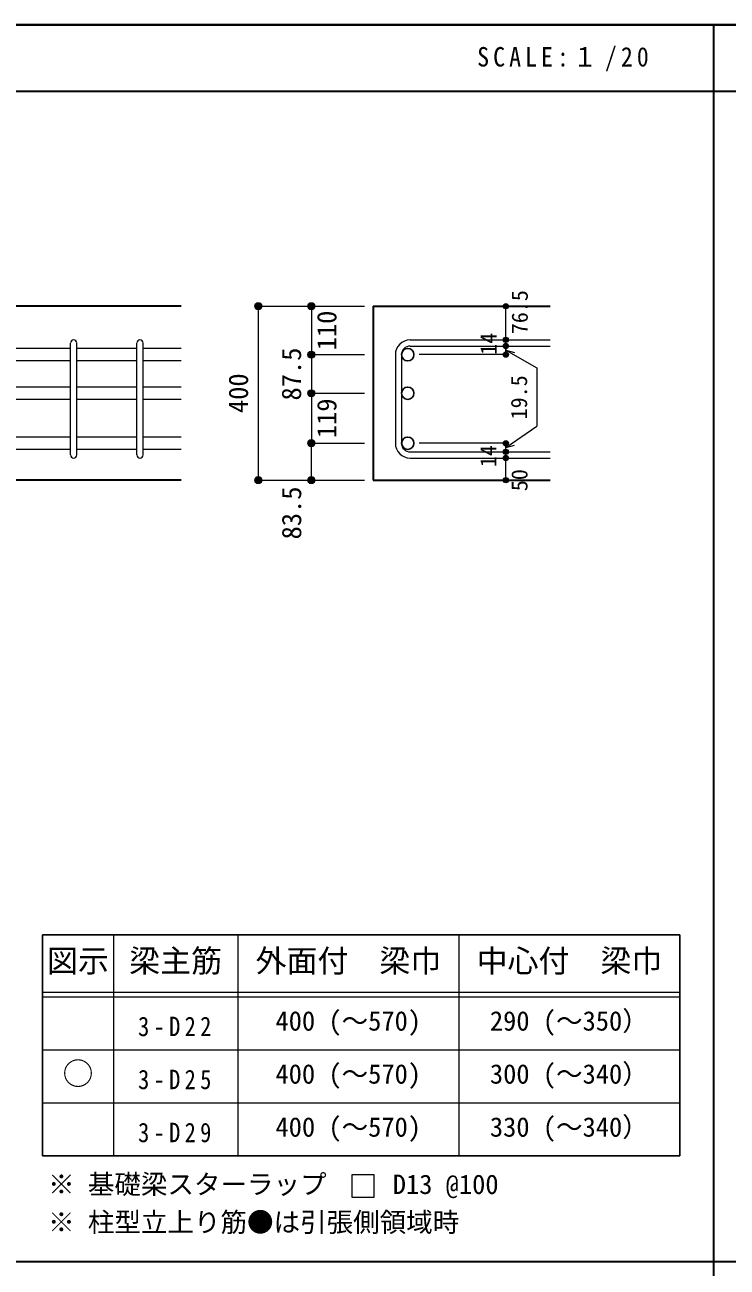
# Model space of a CAD drawing. Units: millimetres at full size, sheet at 1:20; details may follow other scales. Extents: x -3982 to 3969, y -2797 to 2801.
# Drawn here: x -2307 to -719, y -10 to 2801 of the extents above; entities that cross this region are included whole.
import ezdxf
from ezdxf.enums import TextEntityAlignment as Align

# ---------------------------------------------------------------- set-up
doc = ezdxf.new("R2010")
doc.units = ezdxf.units.MM
doc.header["$LTSCALE"] = 20
doc.header["$PDMODE"] = 32
doc.header["$PDSIZE"] = 12
for name, color, linetype, lineweight in [('6-1_躯体線', 2, 'Continuous', 35), ('6-5_梁主筋', 7, 'Continuous', 18), ('6-6_S.T.P.', 7, 'Continuous', 18), ('6-7_文字', 7, 'Continuous', 18), ('6-D_寸法', 4, 'Continuous', 9), ('6-E_枠', 7, 'Continuous', 18), ('F-0_枠', 6, 'Continuous', 40)]:
    doc.layers.add(name, color=color, linetype=linetype, lineweight=lineweight)
doc.styles.add('ＭＳ ゴシック', font='')
doc.styles.get('ＭＳ ゴシック').set_extended_font_data('MS Gothic')

msp = doc.modelspace()

# ---------------------------------------------------------------- linework, layer by layer
at = {"layer": '6-1_躯体線'}
for p, q in [((-1953.87, 2164.12), (-3153.87, 2164.12)), ((-1519.2, 2164.12), (-1119.2, 2164.12)), ((-1519.2, 2164.12), (-1519.2, 1770.62)), ((-1953.87, 1770.62), (-2353.87, 1770.62)), ((-1519.2, 1770.62), (-1119.2, 1770.62))]:
    msp.add_line(p, q, dxfattribs=at)
at = {"layer": '6-1_躯体線', "color": 4, "lineweight": 9}
for p, q in [((-1659.2, 2054.51), (-1659.2, 1967.13)), ((-1659.2, 1967.13), (-1659.2, 1854.12))]:
    msp.add_line(p, q, dxfattribs=at)
at = {"layer": '6-1_躯体線', "color": 7}
for p in [(-1659.2, 2054.51), (-1659.2, 1967.13), (-1659.2, 1854.12)]:
    msp.add_point(p, dxfattribs=at)
at = {"layer": '6-5_梁主筋'}
for p, q in [((-2203.87, 2068.51), (-2339.87, 2068.51)), ((-2053.87, 2068.51), (-2189.87, 2068.51)), ((-1953.87, 2068.51), (-2039.87, 2068.51)), ((-2203.87, 2040.51), (-2339.87, 2040.51)), ((-2053.87, 2040.51), (-2189.87, 2040.51)), ((-1953.87, 2040.51), (-2039.87, 2040.51)), ((-2203.87, 1981.13), (-2339.87, 1981.13)), ((-2053.87, 1981.13), (-2189.87, 1981.13)), ((-1953.87, 1981.13), (-2039.87, 1981.13)), ((-2203.87, 1953.13), (-2339.87, 1953.13)), ((-2053.87, 1953.13), (-2189.87, 1953.13)), ((-1953.87, 1953.13), (-2039.87, 1953.13)), ((-2203.87, 1868.12), (-2339.87, 1868.12)), ((-2053.87, 1868.12), (-2189.87, 1868.12)), ((-1953.87, 1868.12), (-2039.87, 1868.12)), ((-2203.87, 1840.12), (-2339.87, 1840.12)), ((-2053.87, 1840.12), (-2189.87, 1840.12)), ((-1953.87, 1840.12), (-2039.87, 1840.12))]:
    msp.add_line(p, q, dxfattribs=at)
at = {"layer": '6-5_梁主筋', "color": 3, "lineweight": 25}
for centre in [(-1441.2, 2054.51), (-1441.2, 1967.13), (-1441.2, 1854.12)]:
    msp.add_circle(centre, 14, dxfattribs=at)
at = {"layer": '6-6_S.T.P.'}
for p, q in [((-2203.87, 1827.62), (-2203.87, 2080.62)), ((-2189.87, 1827.62), (-2189.87, 2080.62)), ((-2053.87, 1827.62), (-2053.87, 2080.62)), ((-2039.87, 1827.62), (-2039.87, 2080.62)), ((-1435.7, 2088.01), (-1119.2, 2088.01)), ((-1469.2, 2054.51), (-1469.2, 1854.12)), ((-1455.2, 2054.51), (-1455.2, 1854.12)), ((-1435.7, 2074.01), (-1119.2, 2074.01)), ((-1435.7, 1834.62), (-1119.2, 1834.62)), ((-1435.7, 1820.62), (-1119.2, 1820.62))]:
    msp.add_line(p, q, dxfattribs=at)
for centre, radius, start, end in [((-2196.87, 2081.01), 7, 0, 180), ((-2046.87, 2081.01), 7, 0, 180), ((-1435.7, 2054.51), 33.5, 90, 180), ((-1435.7, 2054.51), 19.5, 90, 180), ((-2196.87, 1827.62), 7, 180, 0), ((-2046.87, 1827.62), 7, 180, 0), ((-1435.7, 1854.12), 33.5, 180, 270), ((-1435.7, 1854.12), 19.5, 180, 270)]:
    msp.add_arc(centre, radius, start, end, dxfattribs=at)
at = {"layer": '6-7_文字'}
msp.add_lwpolyline([(-1567.36, 148.46), (-1517.36, 148.46), (-1517.36, 198.46), (-1567.36, 198.46)], close=True, dxfattribs=at)
at = {"layer": '6-D_寸法'}
for p, q in [((-1779.2, 2164.12), (-1659.2, 2164.12)), ((-1779.2, 2164.12), (-1779.2, 1770.62)), ((-1659.2, 2164.12), (-1539.2, 2164.12)), ((-1659.2, 2164.12), (-1659.2, 2054.51)), ((-1219.2, 2088.59), (-1219.2, 2164.12)), ((-1219.2, 2074.01), (-1219.2, 2088.01)), ((-1659.2, 2054.51), (-1539.2, 2054.51)), ((-1659.2, 2054.51), (-1659.2, 1967.13)), ((-1219.2, 2054.51), (-1415.29, 2054.51)), ((-1219.2, 2064.84), (-1199.88, 2059.66)), ((-1219.2, 2064.84), (-1149.14, 2024.39)), ((-1149.14, 2024.39), (-1149.14, 1892.82)), ((-1659.2, 1967.13), (-1539.2, 1967.13)), ((-1219.2, 1844.37), (-1149.14, 1892.82)), ((-1219.2, 1854.12), (-1415.29, 1854.12)), ((-1219.2, 1834.62), (-1219.2, 1854.12)), ((-1219.2, 1844.37), (-1199.88, 1849.55)), ((-1219.2, 1820.62), (-1219.2, 1834.62)), ((-1219.2, 1770.62), (-1219.2, 1820.62)), ((-1779.2, 1770.62), (-1659.2, 1770.62)), ((-1779.2, 1770.62), (-1669.33, 1770.62)), ((-1659.2, 1770.62), (-1539.2, 1770.62))]:
    msp.add_line(p, q, dxfattribs=at)
for points in [[(-1219.2, 2054.51), (-1219.2, 2074.59), (-1219.2, 2054.51)], [(-1659.2, 1770.62), (-1659.2, 1854.12), (-1539.2, 1854.12)]]:
    msp.add_lwpolyline(points, dxfattribs=at)
for centre, radius in [((-1779.2, 2164.12), 8), ((-1779.2, 2164.12), 7.2), ((-1779.2, 2164.12), 6.4), ((-1779.2, 2164.12), 5.6), ((-1779.2, 2164.12), 4.8), ((-1779.2, 2164.12), 4), ((-1779.2, 2164.12), 3.2), ((-1779.2, 2164.12), 2.4), ((-1779.2, 2164.12), 1.6), ((-1779.2, 2164.12), 0.8), ((-1659.2, 2164.12), 8), ((-1659.2, 2164.12), 7.2), ((-1659.2, 2164.12), 6.4), ((-1659.2, 2164.12), 5.6), ((-1659.2, 2164.12), 4.8), ((-1659.2, 2164.12), 4), ((-1659.2, 2164.12), 3.2), ((-1659.2, 2164.12), 2.4), ((-1659.2, 2164.12), 1.6), ((-1659.2, 2164.12), 0.8), ((-1219.2, 2164.12), 4), ((-1219.2, 2164.12), 3.6), ((-1219.2, 2164.12), 3.2), ((-1219.2, 2164.12), 2.8), ((-1219.2, 2164.12), 2.4), ((-1219.2, 2164.12), 2), ((-1219.2, 2164.12), 1.6), ((-1219.2, 2164.12), 1.2), ((-1219.2, 2164.12), 0.8), ((-1219.2, 2164.12), 0.4), ((-1219.2, 2088.01), 4), ((-1219.2, 2088.01), 3.6), ((-1219.2, 2088.01), 3.2), ((-1219.2, 2088.01), 2.8), ((-1219.2, 2088.01), 2.4), ((-1219.2, 2088.01), 2), ((-1219.2, 2088.01), 1.6), ((-1219.2, 2088.01), 1.2), ((-1219.2, 2088.01), 0.8), ((-1219.2, 2088.01), 0.4), ((-1659.2, 2054.51), 8), ((-1659.2, 2054.51), 7.2), ((-1659.2, 2054.51), 6.4), ((-1659.2, 2054.51), 5.6), ((-1659.2, 2054.51), 4.8), ((-1659.2, 2054.51), 4), ((-1659.2, 2054.51), 3.2), ((-1659.2, 2054.51), 2.4), ((-1659.2, 2054.51), 1.6), ((-1659.2, 2054.51), 0.8), ((-1219.2, 2074.01), 4), ((-1219.2, 2054.51), 4), ((-1219.2, 2074.01), 3.6), ((-1219.2, 2054.51), 3.6), ((-1219.2, 2074.01), 3.2), ((-1219.2, 2054.51), 3.2), ((-1219.2, 2074.01), 2.8), ((-1219.2, 2054.51), 2.8), ((-1219.2, 2074.01), 2.4), ((-1219.2, 2054.51), 2.4), ((-1219.2, 2074.01), 2), ((-1219.2, 2054.51), 2), ((-1219.2, 2074.01), 1.6), ((-1219.2, 2054.51), 1.6), ((-1219.2, 2074.01), 1.2), ((-1219.2, 2054.51), 1.2), ((-1219.2, 2074.01), 0.8), ((-1219.2, 2054.51), 0.8), ((-1219.2, 2074.01), 0.4), ((-1219.2, 2054.51), 0.4), ((-1659.2, 1967.13), 8), ((-1659.2, 1967.13), 7.2), ((-1659.2, 1967.13), 6.4), ((-1659.2, 1967.13), 5.6), ((-1659.2, 1967.13), 4.8), ((-1659.2, 1967.13), 4), ((-1659.2, 1967.13), 3.2), ((-1659.2, 1967.13), 2.4), ((-1659.2, 1967.13), 1.6), ((-1659.2, 1967.13), 0.8), ((-1659.2, 1854.12), 8), ((-1659.2, 1854.12), 7.2), ((-1659.2, 1854.12), 6.4), ((-1659.2, 1854.12), 5.6), ((-1659.2, 1854.12), 4.8), ((-1659.2, 1854.12), 4), ((-1659.2, 1854.12), 3.2), ((-1659.2, 1854.12), 2.4), ((-1659.2, 1854.12), 1.6), ((-1219.2, 1854.12), 4), ((-1219.2, 1854.12), 3.6), ((-1219.2, 1854.12), 3.2), ((-1219.2, 1854.12), 2.8), ((-1219.2, 1854.12), 2.4), ((-1219.2, 1854.12), 2), ((-1219.2, 1854.12), 1.6), ((-1219.2, 1854.12), 1.2), ((-1659.2, 1854.12), 0.8), ((-1219.2, 1834.62), 4), ((-1219.2, 1834.62), 3.6), ((-1219.2, 1834.62), 3.2), ((-1219.2, 1834.62), 2.8), ((-1219.2, 1834.62), 2.4), ((-1219.2, 1834.62), 2), ((-1219.2, 1834.62), 1.6), ((-1219.2, 1834.62), 1.2), ((-1219.2, 1854.12), 0.8), ((-1219.2, 1834.62), 0.8), ((-1219.2, 1854.12), 0.4), ((-1219.2, 1834.62), 0.4), ((-1219.2, 1820.62), 4), ((-1219.2, 1820.62), 3.6), ((-1219.2, 1820.62), 3.2), ((-1219.2, 1820.62), 2.8), ((-1219.2, 1820.62), 2.4), ((-1219.2, 1820.62), 2), ((-1219.2, 1820.62), 1.6), ((-1219.2, 1820.62), 1.2), ((-1219.2, 1820.62), 0.8), ((-1219.2, 1820.62), 0.4), ((-1779.2, 1770.62), 8), ((-1779.2, 1770.62), 7.2), ((-1779.2, 1770.62), 6.4), ((-1779.2, 1770.62), 5.6), ((-1779.2, 1770.62), 4.8), ((-1779.2, 1770.62), 4), ((-1779.2, 1770.62), 3.2), ((-1779.2, 1770.62), 2.4), ((-1779.2, 1770.62), 1.6), ((-1779.2, 1770.62), 0.8), ((-1659.2, 1770.62), 8), ((-1659.2, 1770.62), 7.2), ((-1659.2, 1770.62), 6.4), ((-1659.2, 1770.62), 5.6), ((-1659.2, 1770.62), 4.8), ((-1659.2, 1770.62), 4), ((-1659.2, 1770.62), 3.2), ((-1659.2, 1770.62), 2.4), ((-1659.2, 1770.62), 1.6), ((-1659.2, 1770.62), 0.8), ((-1219.2, 1770.62), 4), ((-1219.2, 1770.62), 3.6), ((-1219.2, 1770.62), 3.2), ((-1219.2, 1770.62), 2.8), ((-1219.2, 1770.62), 2.4), ((-1219.2, 1770.62), 2), ((-1219.2, 1770.62), 1.6), ((-1219.2, 1770.62), 1.2), ((-1219.2, 1770.62), 0.8), ((-1219.2, 1770.62), 0.4)]:
    msp.add_circle(centre, radius, dxfattribs=at)
at = {"layer": '6-D_寸法', "color": 7}
for p in [(-1779.2, 2164.12), (-1659.2, 2164.12), (-1219.2, 2164.12), (-1219.2, 2088.01), (-1659.2, 2054.51), (-1219.2, 2074.01), (-1219.2, 2054.51), (-1659.2, 1967.13), (-1659.2, 1854.12), (-1219.2, 1854.12), (-1219.2, 1834.62), (-1219.2, 1820.62), (-1779.2, 1770.62), (-1659.2, 1770.62), (-1219.2, 1770.62)]:
    msp.add_point(p, dxfattribs=at)
at = {"layer": '6-E_枠', "color": 3, "lineweight": 25}
for p, q in [((-2267.02, 741.85), (-2267.02, 241.85)), ((-2267.02, 741.85), (-825.33, 741.85)), ((-825.33, 741.85), (-825.33, 241.85)), ((-2267.02, 241.85), (-825.33, 241.85))]:
    msp.add_line(p, q, dxfattribs=at)
at = {"layer": '6-E_枠'}
for p, q in [((-2107.02, 741.85), (-2107.02, 241.85)), ((-1825.33, 741.85), (-1825.33, 241.85)), ((-1325.33, 741.85), (-1325.33, 241.85)), ((-2267.02, 611.85), (-825.33, 611.85)), ((-2267.02, 601.85), (-825.33, 601.85)), ((-2267.02, 481.85), (-825.33, 481.85)), ((-2267.02, 361.85), (-825.33, 361.85))]:
    msp.add_line(p, q, dxfattribs=at)
at = {"layer": 'F-0_枠'}
msp.add_line((-3981.92, 2800.77), (3969.4, 2800.77), dxfattribs=at)
at = {"layer": 'F-0_枠', "color": 2, "lineweight": 35}
for p, q in [((-749.76, 2800.77), (-749.76, -2796.83)), ((-3981.92, 2650.77), (2482.4, 2650.77)), ((2482.4, 1.97), (-3981.92, 1.97))]:
    msp.add_line(p, q, dxfattribs=at)

# ---------------------------------------------------------------- texts
at = {"layer": '6-1_躯体線', "color": 4, "style": 'ＭＳ ゴシック'}
for s, p in [('87.5', (-1669.2, 1950.81)), ('119', (-1589.2, 1865.62))]:
    msp.add_text(s, height=43.99, rotation=90, dxfattribs=at).set_placement(p, align=Align.BOTTOM_LEFT)
at = {"layer": '6-7_文字', "color": 2, "style": 'ＭＳ ゴシック'}
for s, p in [('図示', (-2257.02, 641.85)), ('梁主筋', (-2071.17, 641.85)), ('外面付\u3000梁巾', (-1785.33, 641.85)), ('中心付\u3000梁巾', (-1285.33, 641.85)), ('○', (-2222.02, 386.85))]:
    msp.add_text(s, height=51.32, dxfattribs=at).set_placement(p, align=Align.BOTTOM_LEFT)
at = {"layer": '6-7_文字', "style": 'ＭＳ ゴシック'}
for s, p in [('400 (～570)', (-1740.33, 511.85)), ('290 (～350）', (-1255.33, 511.85)), ('400 (～570)', (-1740.33, 391.85)), ('300 (～340）', (-1255.33, 391.85)), ('400 (～570)', (-1740.33, 271.85)), ('330 (～340）', (-1255.33, 271.85)), ('※ 基礎梁スターラップ     D13 @100', (-2254.64, 142.13)), ('※ 柱型立上り筋●は引張側領域時', (-2254.64, 56.45))]:
    msp.add_text(s, height=43.99, dxfattribs=at).set_placement(p, align=Align.BOTTOM_LEFT)
at = {"layer": '6-7_文字', "color": 2, "insert": (-1283.99, 2695.77), "char_height": 43.99, "attachment_point": 7, "style": 'ＭＳ ゴシック'}
msp.add_mtext('\\T1.34;\\W0.9;SCALE:１/20', dxfattribs=at)
at = {"layer": '6-7_文字', "char_height": 43.99, "attachment_point": 7, "style": 'ＭＳ ゴシック'}
for s, insert in [('\\T1.38;\\W0.85;3-D22', (-2051.17, 511.85)), ('\\T1.38;\\W0.85;3-D25', (-2051.17, 391.85)), ('\\T1.38;\\W0.85;3-D29', (-2051.17, 271.85))]:
    msp.add_mtext(s, dxfattribs=dict(at, insert=insert))
at = {"layer": '6-D_寸法', "style": 'ＭＳ ゴシック'}
for s, height, p in [('76.5', 36.66, (-1158.61, 2100.78)), ('110', 43.99, (-1589.2, 2064.31)), ('14', 36.66, (-1229.2, 2054.12)), ('400', 43.99, (-1789.2, 1922.37)), ('19.5', 36.66, (-1160.22, 1908.09)), ('14', 36.66, (-1229.59, 1799.94)), ('50', 36.66, (-1159.2, 1745.62)), ('83.5', 43.99, (-1668.89, 1636.46))]:
    msp.add_text(s, height=height, rotation=90, dxfattribs=at).set_placement(p, align=Align.BOTTOM_LEFT)

doc.saveas('drawing.dxf')
